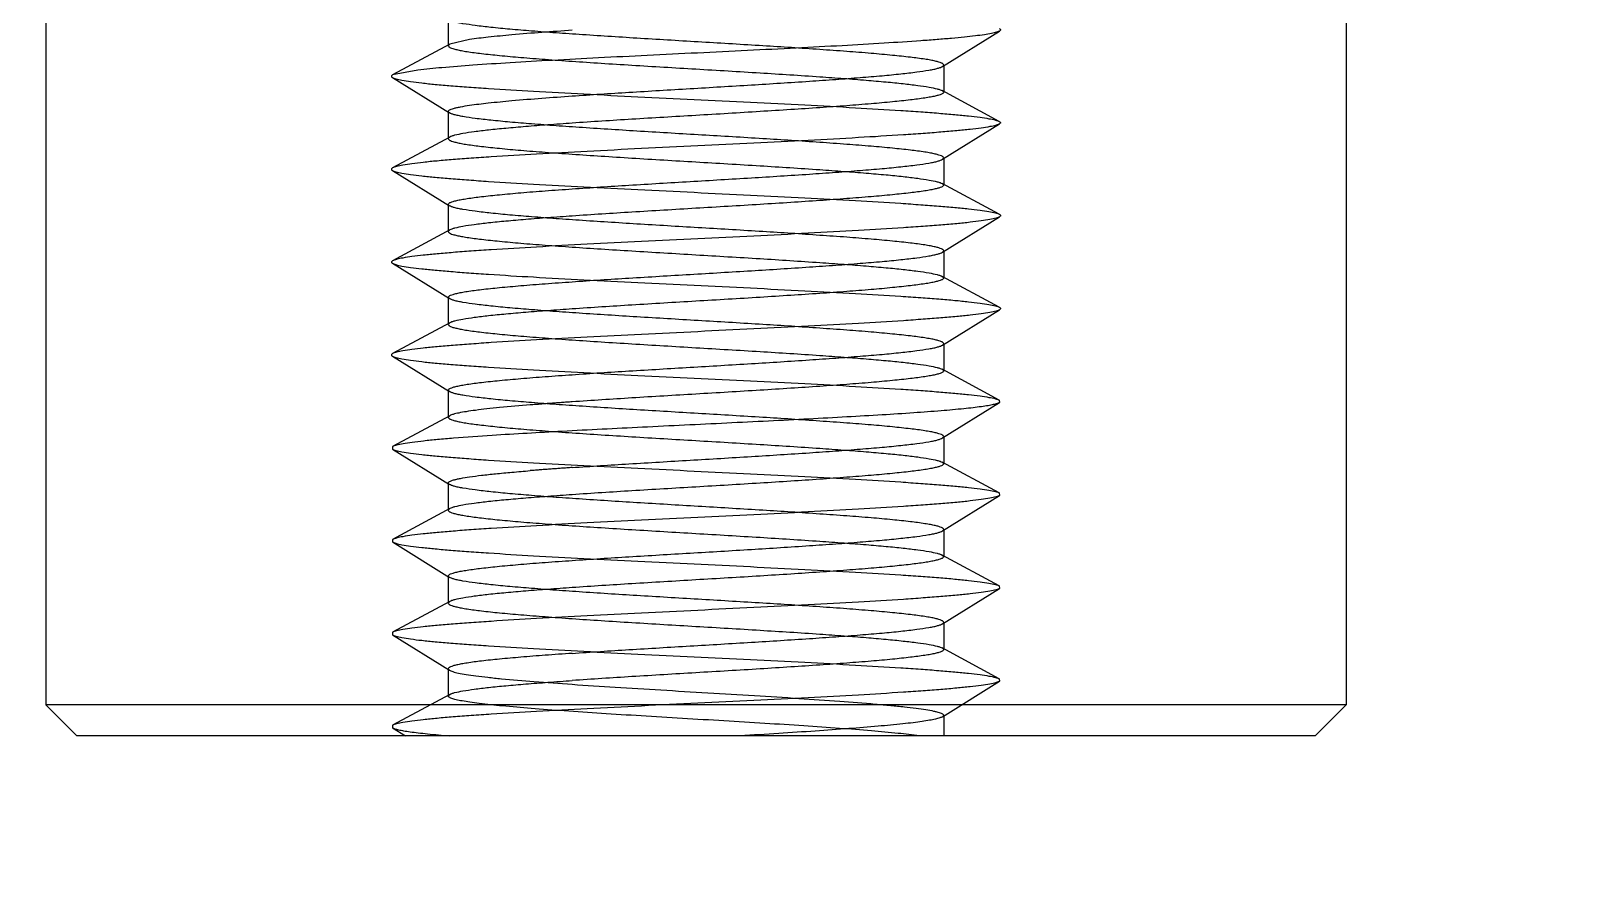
# Model space of a CAD drawing. Header units: inches. Extents: x -64 to 911, y 30 to 355.
# Drawn here: x 660.2 to 665.21, y 131.76 to 134.47 of the extents above; entities that cross this region are included whole.
import ezdxf

# ---------------------------------------------------------------- set-up
doc = ezdxf.new("R2010")
doc.units = ezdxf.units.IN
doc.layers.add('02___PRT_ALL_AXES', color=7, linetype='Continuous')
doc.layers.add('DEFAULT_2', color=8, linetype='Continuous')

msp = doc.modelspace()

# ---------------------------------------------------------------- linework, layer by layer
for p, q in [((664.451, 132.2946), (660.251, 132.2946)), ((660.351, 132.1946), (660.251, 132.2946)), ((664.351, 132.1946), (664.451, 132.2946)), ((664.351, 132.1946), (660.351, 132.1946))]:
    msp.add_line(p, q)
msp.add_arc((674.2081, -1221.0682), 1356.7628, 83.2637115, 96.7362885)
at = {"layer": '02___PRT_ALL_AXES'}
for p, q in [((660.251, 135.6946), (660.251, 132.2946)), ((664.451, 135.6946), (664.451, 132.2946))]:
    msp.add_line(p, q, dxfattribs=at)
at = {"layer": 'DEFAULT_2'}
for p, q in [((661.551, 134.511), (661.551, 134.4232)), ((661.6201, 134.4432), (661.5559, 134.4285)), ((663.1473, 134.3565), (663.3315, 134.4708)), ((661.5559, 134.4285), (661.3714, 134.3289)), ((661.5559, 134.4285), (661.551, 134.4232)), ((661.4524, 134.3446), (661.3714, 134.3289)), ((663.1473, 134.3565), (663.151, 134.361)), ((663.151, 134.361), (663.151, 134.2732)), ((661.3705, 134.3208), (661.5547, 134.2065)), ((663.3305, 134.1789), (663.1461, 134.2785)), ((663.1461, 134.2785), (663.151, 134.2732)), ((661.5547, 134.2065), (661.551, 134.2111)), ((661.551, 134.211), (661.551, 134.1232)), ((663.1473, 134.0565), (663.3315, 134.1708)), ((661.5559, 134.1285), (661.3714, 134.0289)), ((661.5559, 134.1285), (661.551, 134.1233)), ((663.1473, 134.0565), (663.151, 134.0611)), ((663.151, 134.061), (663.151, 133.9732)), ((661.3705, 134.0208), (661.5547, 133.9065)), ((663.3305, 133.8789), (663.1461, 133.9785)), ((663.1461, 133.9785), (663.151, 133.9732)), ((661.5547, 133.9065), (661.551, 133.9111)), ((661.551, 133.911), (661.551, 133.8232)), ((663.1473, 133.7565), (663.3315, 133.8708)), ((661.5559, 133.8285), (661.3714, 133.7289)), ((661.5559, 133.8285), (661.551, 133.8233)), ((663.1473, 133.7565), (663.151, 133.7611)), ((663.151, 133.761), (663.151, 133.6732)), ((661.3705, 133.7208), (661.5547, 133.6065)), ((663.3305, 133.5789), (663.1461, 133.6785)), ((663.1461, 133.6785), (663.151, 133.6732)), ((661.551, 133.611), (661.551, 133.5232)), ((661.5547, 133.6065), (661.551, 133.611)), ((663.1473, 133.4565), (663.3315, 133.5708)), ((661.5559, 133.5285), (661.3714, 133.4289)), ((661.5559, 133.5285), (661.551, 133.5232)), ((663.1473, 133.4565), (663.151, 133.4611)), ((663.151, 133.461), (663.151, 133.3732)), ((661.3705, 133.4208), (661.5547, 133.3065)), ((663.3305, 133.2789), (663.1461, 133.3785)), ((663.1461, 133.3785), (663.151, 133.3733)), ((661.551, 133.311), (661.551, 133.2232)), ((661.5547, 133.3065), (661.551, 133.311)), ((663.1473, 133.1565), (663.3315, 133.2708)), ((663.3305, 133.2789), (663.3315, 133.2708)), ((661.5559, 133.2285), (661.3714, 133.1289)), ((661.5559, 133.2285), (661.551, 133.2232)), ((663.1473, 133.1565), (663.151, 133.1611)), ((663.151, 133.161), (663.151, 133.0732)), ((661.3714, 133.1289), (661.3705, 133.1208)), ((661.3705, 133.1208), (661.5547, 133.0065)), ((663.3305, 132.9789), (663.1461, 133.0785)), ((663.1461, 133.0785), (663.151, 133.0733)), ((661.5547, 133.0065), (661.551, 133.0111)), ((661.551, 133.011), (661.551, 132.9232)), ((663.1473, 132.8565), (663.3315, 132.9708)), ((663.3305, 132.9789), (663.3315, 132.9708)), ((661.5559, 132.9285), (661.3714, 132.8289)), ((661.5559, 132.9285), (661.551, 132.9232)), ((663.1473, 132.8565), (663.151, 132.8611)), ((663.151, 132.861), (663.151, 132.7732)), ((661.3714, 132.8289), (661.3705, 132.8208)), ((661.3705, 132.8208), (661.5547, 132.7065)), ((663.3305, 132.6789), (663.1461, 132.7785)), ((663.1461, 132.7785), (663.151, 132.7733)), ((661.5547, 132.7065), (661.551, 132.7111)), ((661.551, 132.711), (661.551, 132.6232)), ((663.1473, 132.5565), (663.3315, 132.6708)), ((663.3305, 132.6789), (663.3315, 132.6708)), ((661.5559, 132.6285), (661.3714, 132.5289)), ((661.5559, 132.6285), (661.551, 132.6232)), ((663.1473, 132.5565), (663.151, 132.5611)), ((663.151, 132.561), (663.151, 132.4732)), ((661.3714, 132.5289), (661.3705, 132.5208)), ((661.3705, 132.5208), (661.5547, 132.4065)), ((663.3305, 132.3789), (663.1461, 132.4785)), ((663.1461, 132.4785), (663.151, 132.4732)), ((661.551, 132.411), (661.551, 132.3232)), ((661.551, 132.411), (661.5547, 132.4065)), ((663.1473, 132.2565), (663.3315, 132.3708)), ((663.3305, 132.3789), (663.3315, 132.3708)), ((661.5559, 132.3285), (661.3714, 132.2289)), ((661.551, 132.3232), (661.5559, 132.3285)), ((663.151, 132.261), (663.1473, 132.2565)), ((663.151, 132.261), (663.151, 132.1946)), ((661.3714, 132.2289), (661.3705, 132.2208)), ((661.3705, 132.2208), (661.4128, 132.1946))]:
    msp.add_line(p, q, dxfattribs=at)
for points, knots in [([(662.751, 134.411), (662.6898, 134.4153), (662.5629, 134.4234), (662.3698, 134.4349), (662.1756, 134.4465), (662.0186, 134.4564), (661.9014, 134.4645), (661.823, 134.4704), (661.753, 134.4762), (661.6922, 134.4821), (661.6417, 134.4879), (661.6064, 134.493), (661.5839, 134.4972), (661.5714, 134.5001), (661.5619, 134.503), (661.5567, 134.5052), (661.5547, 134.5065)], [0, 0, 0, 0, 0.153218, 0.317576, 0.482929, 0.639051, 0.710601, 0.776305, 0.835151, 0.886229, 0.928771, 0.962152, 0.97526, 0.985931, 0.994163, 1, 1, 1, 1]), ([(663.3315, 134.4708), (663.3302, 134.4701), (663.327, 134.4686), (663.3184, 134.4657), (663.3034, 134.4624), (663.2806, 134.4585), (663.2514, 134.4547), (663.2161, 134.4508), (663.1749, 134.4469), (663.1281, 134.443), (663.0554, 134.4376), (662.9532, 134.4309), (662.8189, 134.4231), (662.6719, 134.4154), (662.5161, 134.4076), (662.3558, 134.3998), (662.1953, 134.392), (662.0392, 134.3842), (661.8915, 134.3765), (661.7563, 134.3687), (661.6374, 134.361), (661.5378, 134.3534), (661.4784, 134.3477), (661.4524, 134.3446)], [0, 0, 0, 0, 0.002373, 0.005566, 0.014479, 0.026777, 0.042414, 0.061292, 0.083297, 0.108279, 0.136075, 0.199334, 0.271367, 0.350218, 0.433747, 0.519682, 0.605686, 0.689422, 0.768611, 0.841106, 0.904935, 0.958381, 1, 1, 1, 1]), ([(661.951, 134.4732), (661.8861, 134.4688), (661.7957, 134.4622), (661.6854, 134.4516), (661.64, 134.4462), (661.6201, 134.4432)], [0, 0, 0, 0, 0.587233, 0.818339, 1, 1, 1, 1]), ([(663.3305, 134.4789), (663.3316, 134.4783), (663.3332, 134.4773), (663.3346, 134.4753), (663.3345, 134.4738), (663.3336, 134.4722), (663.3324, 134.4714), (663.3315, 134.4708)], [0, 0, 0, 0, 0.316234, 0.52428, 0.615716, 0.718695, 1, 1, 1, 1]), ([(661.551, 134.4232), (661.551, 134.4221), (661.5524, 134.4202), (661.555, 134.4184), (661.5595, 134.4161), (661.5673, 134.4134), (661.5792, 134.4104), (661.5944, 134.4073), (661.621, 134.4029), (661.662, 134.3976), (661.7198, 134.3915), (661.7884, 134.3853), (661.8667, 134.3792), (661.9532, 134.373), (662.0465, 134.3668), (662.1799, 134.3584), (662.351, 134.3482), (662.5534, 134.3362), (662.6867, 134.3277), (662.751, 134.3232)], [0, 0, 0, 0, 0.00295, 0.005141, 0.007933, 0.015451, 0.025629, 0.038473, 0.053961, 0.092635, 0.141061, 0.198439, 0.263811, 0.336068, 0.413978, 0.496216, 0.668027, 0.83984, 1, 1, 1, 1]), ([(663.151, 134.361), (663.151, 134.3622), (663.1496, 134.3641), (663.147, 134.3659), (663.1425, 134.3682), (663.1346, 134.3709), (663.1227, 134.3739), (663.1075, 134.377), (663.0809, 134.3814), (663.0399, 134.3867), (662.9821, 134.3928), (662.9135, 134.3989), (662.8352, 134.4051), (662.78, 134.4091), (662.751, 134.411)], [0, 0, 0, 0, 0.008781, 0.015307, 0.023623, 0.046009, 0.076296, 0.114525, 0.16062, 0.275713, 0.419813, 0.590521, 0.785076, 1, 1, 1, 1]), ([(661.951, 134.261), (662.0122, 134.2653), (662.1391, 134.2734), (662.3322, 134.2849), (662.5264, 134.2965), (662.6834, 134.3064), (662.8006, 134.3145), (662.8789, 134.3204), (662.949, 134.3262), (663.0098, 134.3321), (663.0603, 134.3379), (663.0956, 134.343), (663.1181, 134.3472), (663.1306, 134.3501), (663.1401, 134.353), (663.1453, 134.3552), (663.1473, 134.3565)], [0, 0, 0, 0, 0.153216, 0.317576, 0.482938, 0.639061, 0.710608, 0.776309, 0.835151, 0.886233, 0.928775, 0.962153, 0.975263, 0.985934, 0.994162, 1, 1, 1, 1]), ([(661.3714, 134.3289), (661.3704, 134.3283), (661.3688, 134.3273), (661.3674, 134.3253), (661.3675, 134.3238), (661.3684, 134.3222), (661.3696, 134.3214), (661.3705, 134.3208)], [0, 0, 0, 0, 0.316177, 0.5242, 0.615642, 0.718646, 1, 1, 1, 1]), ([(661.3705, 134.3208), (661.3719, 134.3199), (661.3757, 134.3183), (661.386, 134.315), (661.4042, 134.3113), (661.4321, 134.307), (661.4679, 134.3027), (661.5113, 134.2983), (661.5619, 134.294), (661.6193, 134.2896), (661.708, 134.2834), (661.8318, 134.276), (661.9926, 134.2673), (662.1657, 134.2586), (662.3453, 134.2499), (662.525, 134.2411), (662.6988, 134.2324), (662.8605, 134.2237), (662.9853, 134.2163), (663.0749, 134.2102), (663.1332, 134.2058), (663.1847, 134.2014), (663.229, 134.197), (663.2658, 134.1927), (663.2947, 134.1884), (663.3138, 134.1847), (663.3248, 134.1814), (663.3289, 134.1798), (663.3305, 134.1789)], [0, 0, 0, 0, 0.002609, 0.006215, 0.016495, 0.030864, 0.049236, 0.071466, 0.097374, 0.12674, 0.159315, 0.232952, 0.315767, 0.404918, 0.497345, 0.589873, 0.679323, 0.762625, 0.836921, 0.869882, 0.899668, 0.926025, 0.948731, 0.9676, 0.982482, 0.993281, 0.997142, 1, 1, 1, 1]), ([(662.751, 134.3232), (662.7771, 134.3214), (662.827, 134.3179), (662.8983, 134.3124), (662.9622, 134.3069), (663.0176, 134.3014), (663.064, 134.2959), (663.1006, 134.2905), (663.1248, 134.2858), (663.1388, 134.2817), (663.144, 134.2796), (663.1461, 134.2785)], [0, 0, 0, 0, 0.196709, 0.377162, 0.538697, 0.679227, 0.796903, 0.890174, 0.95797, 0.982175, 1, 1, 1, 1]), ([(661.6201, 134.231), (661.64, 134.234), (661.6854, 134.2394), (661.7957, 134.25), (661.8861, 134.2566), (661.951, 134.261)], [0, 0, 0, 0, 0.181661, 0.412767, 1, 1, 1, 1]), ([(663.151, 134.2732), (663.151, 134.2721), (663.1496, 134.2701), (663.147, 134.2684), (663.1425, 134.2661), (663.1346, 134.2634), (663.1227, 134.2604), (663.1075, 134.2573), (663.0809, 134.2529), (663.0399, 134.2476), (662.9821, 134.2415), (662.9135, 134.2353), (662.8352, 134.2292), (662.7487, 134.223), (662.6554, 134.2168), (662.5221, 134.2084), (662.351, 134.1982), (662.1486, 134.1862), (662.0153, 134.1777), (661.951, 134.1732)], [0, 0, 0, 0, 0.002951, 0.005146, 0.007942, 0.015464, 0.025643, 0.038495, 0.053986, 0.092668, 0.141097, 0.198479, 0.263849, 0.3361, 0.414004, 0.496239, 0.668049, 0.839853, 1, 1, 1, 1]), ([(661.551, 134.2111), (661.551, 134.212), (661.5522, 134.2142), (661.5559, 134.2165), (661.5614, 134.2189), (661.5691, 134.2213), (661.5789, 134.2238), (661.5961, 134.2273), (661.6101, 134.2296), (661.6201, 134.231)], [0, 0, 0, 0, 0.037122, 0.093282, 0.175009, 0.284195, 0.421469, 0.586803, 1, 1, 1, 1]), ([(662.751, 134.111), (662.6898, 134.1153), (662.5629, 134.1234), (662.3698, 134.1349), (662.1756, 134.1465), (662.0185, 134.1564), (661.9013, 134.1645), (661.823, 134.1704), (661.753, 134.1762), (661.6922, 134.1821), (661.6417, 134.1879), (661.6064, 134.193), (661.5839, 134.1972), (661.5714, 134.2001), (661.5619, 134.203), (661.5567, 134.2052), (661.5547, 134.2065)], [0, 0, 0, 0, 0.153218, 0.317581, 0.482939, 0.63906, 0.710609, 0.776313, 0.835158, 0.886237, 0.928777, 0.962156, 0.975262, 0.985934, 0.994165, 1, 1, 1, 1]), ([(663.3315, 134.1708), (663.3301, 134.1699), (663.3263, 134.1683), (663.316, 134.165), (663.2978, 134.1613), (663.2699, 134.157), (663.2341, 134.1527), (663.1907, 134.1483), (663.1401, 134.144), (663.0826, 134.1396), (662.994, 134.1334), (662.8702, 134.126), (662.7094, 134.1173), (662.5362, 134.1086), (662.3567, 134.0999), (662.177, 134.0911), (662.0032, 134.0824), (661.8415, 134.0737), (661.7167, 134.0663), (661.6271, 134.0602), (661.5688, 134.0558), (661.5173, 134.0514), (661.4729, 134.047), (661.4362, 134.0427), (661.4073, 134.0384), (661.3882, 134.0347), (661.3772, 134.0314), (661.3731, 134.0298), (661.3714, 134.0289)], [0, 0, 0, 0, 0.002609, 0.006215, 0.016495, 0.030863, 0.049236, 0.071466, 0.097374, 0.126739, 0.159315, 0.232952, 0.315766, 0.404918, 0.497344, 0.589872, 0.679323, 0.762625, 0.836921, 0.869883, 0.899668, 0.926026, 0.948731, 0.967601, 0.982482, 0.993281, 0.997143, 1, 1, 1, 1]), ([(661.951, 134.1732), (661.9249, 134.1714), (661.875, 134.1679), (661.8036, 134.1624), (661.7398, 134.1569), (661.6843, 134.1514), (661.638, 134.1459), (661.6014, 134.1405), (661.5772, 134.1358), (661.5632, 134.1317), (661.558, 134.1296), (661.5559, 134.1285)], [0, 0, 0, 0, 0.196689, 0.377166, 0.538713, 0.679238, 0.796915, 0.890177, 0.957976, 0.982174, 1, 1, 1, 1]), ([(663.3305, 134.1789), (663.3316, 134.1783), (663.3332, 134.1773), (663.3346, 134.1753), (663.3345, 134.1738), (663.3336, 134.1722), (663.3324, 134.1714), (663.3315, 134.1708)], [0, 0, 0, 0, 0.31624, 0.524287, 0.615693, 0.718671, 1, 1, 1, 1]), ([(661.551, 134.1233), (661.551, 134.1221), (661.5524, 134.1202), (661.555, 134.1184), (661.5595, 134.1161), (661.5673, 134.1134), (661.5792, 134.1104), (661.5944, 134.1073), (661.621, 134.1029), (661.662, 134.0976), (661.7198, 134.0915), (661.7884, 134.0853), (661.8667, 134.0792), (661.9532, 134.073), (662.0465, 134.0668), (662.1799, 134.0584), (662.3509, 134.0482), (662.5533, 134.0362), (662.6867, 134.0277), (662.751, 134.0232)], [0, 0, 0, 0, 0.002947, 0.005136, 0.007926, 0.015443, 0.025616, 0.038457, 0.053944, 0.092614, 0.141037, 0.198413, 0.263783, 0.336041, 0.413953, 0.496195, 0.668014, 0.839831, 1, 1, 1, 1]), ([(663.151, 134.0611), (663.151, 134.0622), (663.1496, 134.0642), (663.147, 134.0659), (663.1424, 134.0682), (663.1346, 134.0709), (663.1227, 134.0739), (663.1075, 134.077), (663.0809, 134.0814), (663.0399, 134.0867), (662.9821, 134.0928), (662.9135, 134.099), (662.8352, 134.1051), (662.78, 134.1091), (662.751, 134.111)], [0, 0, 0, 0, 0.008791, 0.015325, 0.02365, 0.046051, 0.07635, 0.11459, 0.160691, 0.27579, 0.419886, 0.590583, 0.785113, 1, 1, 1, 1]), ([(661.951, 133.961), (662.0122, 133.9653), (662.1391, 133.9734), (662.3322, 133.9849), (662.5264, 133.9965), (662.6834, 134.0064), (662.8006, 134.0145), (662.8789, 134.0204), (662.949, 134.0262), (663.0098, 134.0321), (663.0603, 134.0379), (663.0956, 134.043), (663.1181, 134.0472), (663.1306, 134.0501), (663.1401, 134.053), (663.1453, 134.0552), (663.1473, 134.0565)], [0, 0, 0, 0, 0.153218, 0.317574, 0.482933, 0.639057, 0.710606, 0.776307, 0.835148, 0.88623, 0.928773, 0.962152, 0.975262, 0.985934, 0.994162, 1, 1, 1, 1]), ([(661.3714, 134.0289), (661.3704, 134.0283), (661.3688, 134.0273), (661.3673, 134.0253), (661.3675, 134.0238), (661.3684, 134.0222), (661.3696, 134.0214), (661.3705, 134.0208)], [0, 0, 0, 0, 0.316188, 0.524273, 0.615666, 0.718639, 1, 1, 1, 1]), ([(661.3705, 134.0208), (661.3719, 134.0199), (661.3757, 134.0183), (661.386, 134.015), (661.4042, 134.0113), (661.4321, 134.007), (661.4679, 134.0027), (661.5113, 133.9983), (661.5619, 133.994), (661.6193, 133.9896), (661.708, 133.9834), (661.8318, 133.976), (661.9926, 133.9673), (662.1657, 133.9586), (662.3453, 133.9499), (662.525, 133.9411), (662.6988, 133.9324), (662.8605, 133.9237), (662.9853, 133.9163), (663.0749, 133.9102), (663.1332, 133.9058), (663.1847, 133.9014), (663.229, 133.897), (663.2658, 133.8927), (663.2947, 133.8884), (663.3138, 133.8847), (663.3248, 133.8814), (663.3289, 133.8798), (663.3305, 133.8789)], [0, 0, 0, 0, 0.00261, 0.006214, 0.016495, 0.030863, 0.049236, 0.071466, 0.097374, 0.126739, 0.159315, 0.232952, 0.315766, 0.404918, 0.497344, 0.589872, 0.679323, 0.762625, 0.836921, 0.869883, 0.899668, 0.926026, 0.948731, 0.967601, 0.982482, 0.993282, 0.997143, 1, 1, 1, 1]), ([(662.751, 134.0232), (662.777, 134.0214), (662.827, 134.0179), (662.8983, 134.0124), (662.9622, 134.0069), (663.0176, 134.0014), (663.064, 133.9959), (663.1006, 133.9905), (663.1248, 133.9858), (663.1388, 133.9817), (663.144, 133.9796), (663.1461, 133.9785)], [0, 0, 0, 0, 0.196694, 0.377168, 0.538707, 0.679228, 0.796904, 0.890171, 0.957973, 0.982173, 1, 1, 1, 1]), ([(661.551, 133.9111), (661.551, 133.9122), (661.5524, 133.9142), (661.555, 133.9159), (661.5595, 133.9182), (661.5674, 133.9209), (661.5793, 133.9239), (661.5945, 133.927), (661.6211, 133.9314), (661.6621, 133.9367), (661.7199, 133.9428), (661.7885, 133.949), (661.8667, 133.9551), (661.922, 133.9591), (661.951, 133.961)], [0, 0, 0, 0, 0.008784, 0.015319, 0.023645, 0.046036, 0.076327, 0.114569, 0.160663, 0.27576, 0.419842, 0.590545, 0.785109, 1, 1, 1, 1]), ([(663.151, 133.9732), (663.151, 133.9721), (663.1496, 133.9701), (663.147, 133.9684), (663.1425, 133.9661), (663.1346, 133.9634), (663.1227, 133.9604), (663.1075, 133.9573), (663.0809, 133.9529), (663.0399, 133.9476), (662.9821, 133.9415), (662.9135, 133.9353), (662.8352, 133.9292), (662.7487, 133.923), (662.6554, 133.9168), (662.5221, 133.9084), (662.351, 133.8982), (662.1486, 133.8862), (662.0153, 133.8777), (661.951, 133.8732)], [0, 0, 0, 0, 0.002952, 0.005145, 0.00794, 0.015464, 0.025644, 0.038492, 0.053984, 0.092663, 0.141093, 0.198474, 0.263843, 0.336096, 0.414, 0.496232, 0.668041, 0.839849, 1, 1, 1, 1]), ([(662.751, 133.811), (662.6898, 133.8153), (662.5629, 133.8234), (662.3698, 133.8349), (662.1756, 133.8465), (662.0185, 133.8564), (661.9013, 133.8645), (661.823, 133.8704), (661.753, 133.8762), (661.6922, 133.8821), (661.6417, 133.8879), (661.6064, 133.893), (661.5839, 133.8972), (661.5714, 133.9001), (661.5619, 133.903), (661.5567, 133.9052), (661.5547, 133.9065)], [0, 0, 0, 0, 0.15322, 0.317586, 0.482947, 0.639065, 0.710612, 0.776315, 0.83516, 0.886237, 0.928778, 0.962156, 0.975262, 0.985932, 0.994163, 1, 1, 1, 1]), ([(663.3315, 133.8708), (663.3301, 133.8699), (663.3263, 133.8683), (663.316, 133.865), (663.2978, 133.8613), (663.2699, 133.857), (663.2341, 133.8527), (663.1907, 133.8483), (663.1401, 133.844), (663.0826, 133.8396), (662.994, 133.8334), (662.8702, 133.826), (662.7094, 133.8173), (662.5362, 133.8086), (662.3567, 133.7999), (662.177, 133.7911), (662.0032, 133.7824), (661.8415, 133.7737), (661.7167, 133.7663), (661.6271, 133.7602), (661.5688, 133.7558), (661.5173, 133.7514), (661.4729, 133.747), (661.4362, 133.7427), (661.4073, 133.7384), (661.3882, 133.7347), (661.3772, 133.7314), (661.3731, 133.7298), (661.3714, 133.7289)], [0, 0, 0, 0, 0.00261, 0.006215, 0.016495, 0.030864, 0.049236, 0.071466, 0.097374, 0.126739, 0.159315, 0.232952, 0.315766, 0.404918, 0.497344, 0.589872, 0.679323, 0.762625, 0.836921, 0.869883, 0.899668, 0.926026, 0.948731, 0.967601, 0.982482, 0.993281, 0.997144, 1, 1, 1, 1]), ([(661.951, 133.8732), (661.9249, 133.8714), (661.875, 133.8679), (661.8036, 133.8624), (661.7398, 133.8569), (661.6843, 133.8514), (661.638, 133.8459), (661.6014, 133.8405), (661.5772, 133.8358), (661.5632, 133.8317), (661.558, 133.8296), (661.5559, 133.8285)], [0, 0, 0, 0, 0.196688, 0.377167, 0.538715, 0.679241, 0.796918, 0.890181, 0.95798, 0.982176, 1, 1, 1, 1]), ([(663.3305, 133.8789), (663.3316, 133.8783), (663.3332, 133.8773), (663.3346, 133.8753), (663.3345, 133.8738), (663.3336, 133.8722), (663.3324, 133.8714), (663.3315, 133.8708)], [0, 0, 0, 0, 0.316134, 0.524251, 0.615637, 0.718599, 1, 1, 1, 1]), ([(661.551, 133.8233), (661.551, 133.8221), (661.5524, 133.8202), (661.555, 133.8184), (661.5595, 133.8161), (661.5673, 133.8134), (661.5792, 133.8104), (661.5944, 133.8073), (661.621, 133.8029), (661.662, 133.7976), (661.7198, 133.7915), (661.7884, 133.7853), (661.8666, 133.7792), (661.9532, 133.773), (662.0465, 133.7668), (662.1798, 133.7585), (662.3509, 133.7482), (662.5533, 133.7362), (662.6867, 133.7277), (662.751, 133.7232)], [0, 0, 0, 0, 0.002946, 0.005135, 0.007924, 0.015439, 0.025611, 0.038451, 0.053937, 0.092606, 0.141029, 0.198403, 0.26377, 0.336027, 0.41394, 0.496183, 0.668009, 0.839828, 1, 1, 1, 1]), ([(663.151, 133.7611), (663.151, 133.7623), (663.1496, 133.7642), (663.147, 133.7659), (663.1424, 133.7682), (663.1346, 133.7709), (663.1227, 133.7739), (663.1075, 133.777), (663.0808, 133.7814), (663.0399, 133.7867), (662.9821, 133.7928), (662.9134, 133.799), (662.8352, 133.8051), (662.78, 133.8091), (662.751, 133.811)], [0, 0, 0, 0, 0.008794, 0.015337, 0.02367, 0.046073, 0.076375, 0.114626, 0.160725, 0.275833, 0.419915, 0.590608, 0.785148, 1, 1, 1, 1]), ([(661.951, 133.661), (662.0122, 133.6653), (662.1391, 133.6734), (662.3322, 133.6849), (662.5264, 133.6965), (662.6834, 133.7064), (662.8006, 133.7145), (662.8789, 133.7204), (662.949, 133.7262), (663.0098, 133.7321), (663.0603, 133.7379), (663.0956, 133.743), (663.1181, 133.7472), (663.1306, 133.7501), (663.1401, 133.753), (663.1453, 133.7552), (663.1473, 133.7565)], [0, 0, 0, 0, 0.153219, 0.317574, 0.48293, 0.639055, 0.710604, 0.776306, 0.83515, 0.886228, 0.928771, 0.962153, 0.97526, 0.985931, 0.994163, 1, 1, 1, 1]), ([(661.3714, 133.7289), (661.3704, 133.7283), (661.3688, 133.7273), (661.3674, 133.7253), (661.3675, 133.7238), (661.3684, 133.7222), (661.3696, 133.7214), (661.3705, 133.7208)], [0, 0, 0, 0, 0.316095, 0.524232, 0.615621, 0.718565, 1, 1, 1, 1]), ([(661.3705, 133.7208), (661.3719, 133.7199), (661.3757, 133.7183), (661.386, 133.715), (661.4042, 133.7113), (661.4321, 133.707), (661.4679, 133.7027), (661.5113, 133.6983), (661.5619, 133.694), (661.6193, 133.6896), (661.708, 133.6834), (661.8318, 133.676), (661.9926, 133.6673), (662.1657, 133.6586), (662.3453, 133.6499), (662.525, 133.6411), (662.6988, 133.6324), (662.8605, 133.6237), (662.9853, 133.6163), (663.0749, 133.6102), (663.1332, 133.6058), (663.1847, 133.6014), (663.229, 133.597), (663.2658, 133.5927), (663.2947, 133.5884), (663.3138, 133.5847), (663.3248, 133.5814), (663.3289, 133.5798), (663.3305, 133.5789)], [0, 0, 0, 0, 0.002611, 0.006215, 0.016495, 0.030864, 0.049236, 0.071467, 0.097374, 0.12674, 0.159315, 0.232952, 0.315766, 0.404918, 0.497344, 0.589872, 0.679323, 0.762625, 0.836921, 0.869882, 0.899668, 0.926025, 0.948731, 0.9676, 0.982482, 0.993281, 0.997144, 1, 1, 1, 1]), ([(662.751, 133.7232), (662.777, 133.7214), (662.827, 133.7179), (662.8983, 133.7124), (662.9622, 133.7069), (663.0176, 133.7014), (663.064, 133.6959), (663.1006, 133.6905), (663.1248, 133.6858), (663.1388, 133.6817), (663.144, 133.6796), (663.1461, 133.6785)], [0, 0, 0, 0, 0.196695, 0.377171, 0.538713, 0.679234, 0.796907, 0.890171, 0.957972, 0.982173, 1, 1, 1, 1]), ([(661.551, 133.611), (661.551, 133.6122), (661.5524, 133.6141), (661.555, 133.6159), (661.5595, 133.6182), (661.5674, 133.6209), (661.5793, 133.6239), (661.5945, 133.627), (661.6211, 133.6314), (661.662, 133.6367), (661.7199, 133.6428), (661.7885, 133.6489), (661.8667, 133.6551), (661.922, 133.6591), (661.951, 133.661)], [0, 0, 0, 0, 0.00878, 0.01531, 0.023632, 0.046016, 0.076301, 0.114539, 0.16063, 0.275726, 0.419811, 0.590519, 0.785094, 1, 1, 1, 1]), ([(663.151, 133.6732), (663.151, 133.6721), (663.1496, 133.6701), (663.147, 133.6684), (663.1425, 133.6661), (663.1346, 133.6634), (663.1227, 133.6604), (663.1075, 133.6573), (663.0809, 133.6529), (663.04, 133.6476), (662.9821, 133.6415), (662.9135, 133.6353), (662.8353, 133.6292), (662.7488, 133.623), (662.6554, 133.6168), (662.5221, 133.6084), (662.351, 133.5982), (662.1486, 133.5862), (662.0153, 133.5777), (661.951, 133.5732)], [0, 0, 0, 0, 0.002949, 0.005141, 0.007934, 0.015455, 0.025632, 0.038476, 0.053965, 0.092638, 0.141064, 0.198443, 0.263812, 0.336068, 0.413976, 0.496211, 0.668025, 0.83984, 1, 1, 1, 1]), ([(662.751, 133.511), (662.6898, 133.5153), (662.5629, 133.5234), (662.3698, 133.5349), (662.1756, 133.5465), (662.0185, 133.5564), (661.9013, 133.5645), (661.823, 133.5704), (661.753, 133.5762), (661.6922, 133.5821), (661.6417, 133.5879), (661.6064, 133.593), (661.5839, 133.5972), (661.5714, 133.6001), (661.5619, 133.603), (661.5567, 133.6052), (661.5547, 133.6065)], [0, 0, 0, 0, 0.153218, 0.317583, 0.482946, 0.639064, 0.71061, 0.776313, 0.835158, 0.886236, 0.928778, 0.962156, 0.975263, 0.985933, 0.994163, 1, 1, 1, 1]), ([(663.3315, 133.5708), (663.3301, 133.5699), (663.3263, 133.5683), (663.316, 133.565), (663.2978, 133.5613), (663.2699, 133.557), (663.2341, 133.5527), (663.1907, 133.5483), (663.1401, 133.544), (663.0826, 133.5396), (662.994, 133.5334), (662.8702, 133.526), (662.7094, 133.5173), (662.5362, 133.5086), (662.3567, 133.4999), (662.177, 133.4911), (662.0032, 133.4824), (661.8415, 133.4737), (661.7167, 133.4663), (661.6271, 133.4602), (661.5688, 133.4558), (661.5173, 133.4514), (661.4729, 133.447), (661.4362, 133.4427), (661.4073, 133.4384), (661.3882, 133.4347), (661.3772, 133.4314), (661.3731, 133.4298), (661.3714, 133.4289)], [0, 0, 0, 0, 0.002611, 0.006216, 0.016495, 0.030865, 0.049236, 0.071467, 0.097374, 0.12674, 0.159315, 0.232952, 0.315766, 0.404918, 0.497344, 0.589872, 0.679323, 0.762625, 0.836921, 0.869882, 0.899668, 0.926025, 0.948731, 0.967599, 0.982482, 0.99328, 0.997143, 1, 1, 1, 1]), ([(661.951, 133.5732), (661.9249, 133.5714), (661.875, 133.5679), (661.8036, 133.5624), (661.7398, 133.5569), (661.6843, 133.5514), (661.638, 133.5459), (661.6014, 133.5405), (661.5772, 133.5358), (661.5632, 133.5317), (661.558, 133.5296), (661.5559, 133.5285)], [0, 0, 0, 0, 0.196706, 0.377159, 0.5387, 0.679232, 0.796908, 0.890176, 0.957971, 0.982175, 1, 1, 1, 1]), ([(663.3305, 133.5789), (663.3316, 133.5783), (663.3332, 133.5773), (663.3346, 133.5753), (663.3345, 133.5738), (663.3336, 133.5722), (663.3324, 133.5714), (663.3315, 133.5708)], [0, 0, 0, 0, 0.316079, 0.524229, 0.615631, 0.71856, 1, 1, 1, 1]), ([(661.551, 133.5232), (661.551, 133.5221), (661.5524, 133.5202), (661.555, 133.5184), (661.5595, 133.5161), (661.5673, 133.5134), (661.5792, 133.5104), (661.5944, 133.5073), (661.621, 133.5029), (661.662, 133.4976), (661.7198, 133.4915), (661.7884, 133.4853), (661.8667, 133.4792), (661.9532, 133.473), (662.0465, 133.4668), (662.1799, 133.4584), (662.351, 133.4482), (662.5533, 133.4362), (662.6867, 133.4277), (662.751, 133.4232)], [0, 0, 0, 0, 0.002947, 0.005139, 0.007933, 0.015449, 0.025623, 0.03847, 0.053957, 0.092632, 0.141056, 0.198434, 0.263803, 0.336055, 0.413965, 0.496205, 0.668025, 0.839839, 1, 1, 1, 1]), ([(663.151, 133.4611), (663.151, 133.4623), (663.1496, 133.4642), (663.147, 133.4659), (663.1424, 133.4682), (663.1346, 133.4709), (663.1227, 133.4739), (663.1075, 133.477), (663.0808, 133.4814), (663.0399, 133.4867), (662.9821, 133.4928), (662.9134, 133.499), (662.8352, 133.5051), (662.78, 133.5091), (662.751, 133.511)], [0, 0, 0, 0, 0.008795, 0.015338, 0.023672, 0.046077, 0.07638, 0.114631, 0.16073, 0.275838, 0.419918, 0.59061, 0.78515, 1, 1, 1, 1]), ([(661.951, 133.361), (662.0122, 133.3653), (662.1391, 133.3734), (662.3322, 133.3849), (662.5264, 133.3965), (662.6834, 133.4064), (662.8006, 133.4145), (662.8789, 133.4204), (662.949, 133.4262), (663.0098, 133.4321), (663.0603, 133.4379), (663.0956, 133.443), (663.1181, 133.4472), (663.1306, 133.4501), (663.1401, 133.453), (663.1453, 133.4552), (663.1473, 133.4565)], [0, 0, 0, 0, 0.153218, 0.317575, 0.482929, 0.639053, 0.710602, 0.776306, 0.835151, 0.886228, 0.92877, 0.962152, 0.97526, 0.985931, 0.994164, 1, 1, 1, 1]), ([(661.3714, 133.4289), (661.3704, 133.4283), (661.3688, 133.4273), (661.3674, 133.4253), (661.3675, 133.4238), (661.3684, 133.4222), (661.3696, 133.4214), (661.3705, 133.4208)], [0, 0, 0, 0, 0.316086, 0.524239, 0.61566, 0.718593, 1, 1, 1, 1]), ([(661.3705, 133.4208), (661.3719, 133.4199), (661.3757, 133.4183), (661.386, 133.415), (661.4042, 133.4113), (661.4321, 133.407), (661.4679, 133.4027), (661.5113, 133.3983), (661.5619, 133.3939), (661.6193, 133.3896), (661.708, 133.3834), (661.8318, 133.376), (661.9926, 133.3673), (662.1657, 133.3586), (662.3453, 133.3499), (662.525, 133.3411), (662.6988, 133.3324), (662.8605, 133.3237), (662.9853, 133.3163), (663.0749, 133.3102), (663.1332, 133.3058), (663.1847, 133.3014), (663.229, 133.297), (663.2658, 133.2927), (663.2947, 133.2884), (663.3138, 133.2847), (663.3248, 133.2814), (663.3289, 133.2798), (663.3305, 133.2789)], [0, 0, 0, 0, 0.002611, 0.006217, 0.016495, 0.030866, 0.049236, 0.071468, 0.097374, 0.126741, 0.159315, 0.232952, 0.315766, 0.404918, 0.497344, 0.589872, 0.679323, 0.762625, 0.836921, 0.869881, 0.899668, 0.926024, 0.948731, 0.967599, 0.982482, 0.993279, 0.997143, 1, 1, 1, 1]), ([(662.751, 133.4232), (662.777, 133.4214), (662.827, 133.4179), (662.8983, 133.4124), (662.9622, 133.4069), (663.0176, 133.4014), (663.064, 133.3959), (663.1006, 133.3905), (663.1248, 133.3858), (663.1388, 133.3817), (663.144, 133.3796), (663.1461, 133.3785)], [0, 0, 0, 0, 0.196694, 0.37717, 0.538715, 0.679238, 0.796912, 0.890174, 0.957973, 0.982173, 1, 1, 1, 1]), ([(661.551, 133.311), (661.551, 133.3122), (661.5524, 133.3141), (661.555, 133.3159), (661.5595, 133.3182), (661.5673, 133.3209), (661.5793, 133.3239), (661.5945, 133.327), (661.6211, 133.3314), (661.662, 133.3367), (661.7199, 133.3428), (661.7885, 133.3489), (661.8667, 133.3551), (661.922, 133.3591), (661.951, 133.361)], [0, 0, 0, 0, 0.008779, 0.015303, 0.023617, 0.045999, 0.076283, 0.11451, 0.160603, 0.275693, 0.419793, 0.590504, 0.785066, 1, 1, 1, 1]), ([(663.151, 133.3733), (663.151, 133.3721), (663.1496, 133.3702), (663.147, 133.3684), (663.1425, 133.3661), (663.1347, 133.3634), (663.1228, 133.3604), (663.1076, 133.3573), (663.081, 133.3529), (663.04, 133.3476), (662.9822, 133.3415), (662.9136, 133.3353), (662.8353, 133.3292), (662.7488, 133.323), (662.6555, 133.3168), (662.5221, 133.3084), (662.351, 133.2982), (662.1486, 133.2862), (662.0153, 133.2777), (661.951, 133.2732)], [0, 0, 0, 0, 0.002947, 0.005136, 0.007927, 0.015444, 0.025617, 0.038458, 0.053944, 0.092613, 0.141036, 0.198414, 0.263784, 0.336042, 0.413955, 0.496194, 0.668012, 0.839832, 1, 1, 1, 1]), ([(662.751, 133.211), (662.6898, 133.2153), (662.5629, 133.2234), (662.3698, 133.2349), (662.1756, 133.2465), (662.0185, 133.2564), (661.9013, 133.2645), (661.823, 133.2704), (661.753, 133.2762), (661.6922, 133.2821), (661.6417, 133.2879), (661.6064, 133.293), (661.5839, 133.2972), (661.5714, 133.3001), (661.5619, 133.303), (661.5567, 133.3052), (661.5547, 133.3065)], [0, 0, 0, 0, 0.153216, 0.317579, 0.482941, 0.639062, 0.710608, 0.77631, 0.835153, 0.886235, 0.928776, 0.962154, 0.975263, 0.985935, 0.994162, 1, 1, 1, 1]), ([(661.8155, 133.2632), (661.7826, 133.2606), (661.7358, 133.2566), (661.6771, 133.2505), (661.6411, 133.2462), (661.611, 133.242), (661.5869, 133.2378), (661.5691, 133.2337), (661.5594, 133.2304), (661.5559, 133.2285)], [0, 0, 0, 0, 0.377008, 0.53654, 0.674916, 0.791104, 0.884299, 0.95393, 1, 1, 1, 1]), ([(663.3315, 133.2708), (663.3291, 133.2694), (663.3224, 133.2669), (663.3099, 133.2637), (663.2928, 133.2605), (663.2712, 133.2573), (663.2452, 133.254), (663.2019, 133.2493), (663.1379, 133.2437), (663.0499, 133.2372), (662.9484, 133.2306), (662.8354, 133.2241), (662.713, 133.2175), (662.5837, 133.2109), (662.4045, 133.2021), (662.1823, 133.1915), (661.9297, 133.1787), (661.7679, 133.1695), (661.6926, 133.1646)], [0, 0, 0, 0, 0.005115, 0.012939, 0.023519, 0.036836, 0.052837, 0.071457, 0.116194, 0.170212, 0.23248, 0.301802, 0.376848, 0.456172, 0.538246, 0.704294, 0.862243, 1, 1, 1, 1]), ([(661.551, 133.2232), (661.551, 133.2221), (661.5524, 133.2201), (661.555, 133.2184), (661.5595, 133.2161), (661.5673, 133.2134), (661.5793, 133.2104), (661.5945, 133.2073), (661.6211, 133.2029), (661.662, 133.1976), (661.7199, 133.1915), (661.7885, 133.1853), (661.8667, 133.1792), (661.9532, 133.173), (662.0466, 133.1668), (662.1799, 133.1584), (662.351, 133.1482), (662.5534, 133.1362), (662.6867, 133.1277), (662.751, 133.1232)], [0, 0, 0, 0, 0.002951, 0.005144, 0.007939, 0.015462, 0.025642, 0.03849, 0.053982, 0.092662, 0.141093, 0.198474, 0.263842, 0.336094, 0.413999, 0.496234, 0.668047, 0.83985, 1, 1, 1, 1]), ([(663.151, 133.1611), (663.151, 133.1623), (663.1496, 133.1642), (663.147, 133.1659), (663.1424, 133.1682), (663.1346, 133.1709), (663.1227, 133.1739), (663.1075, 133.177), (663.0808, 133.1814), (663.0399, 133.1867), (662.9821, 133.1928), (662.9134, 133.199), (662.8352, 133.2051), (662.78, 133.2091), (662.751, 133.211)], [0, 0, 0, 0, 0.008794, 0.015336, 0.023669, 0.046074, 0.076376, 0.114625, 0.160724, 0.275828, 0.419909, 0.590602, 0.785143, 1, 1, 1, 1]), ([(661.6926, 133.1646), (661.6512, 133.1619), (661.5923, 133.1577), (661.5186, 133.1515), (661.4738, 133.1471), (661.4367, 133.1428), (661.4076, 133.1385), (661.3884, 133.1347), (661.3772, 133.1314), (661.3731, 133.1298), (661.3714, 133.1289)], [0, 0, 0, 0, 0.384794, 0.546474, 0.685732, 0.801441, 0.892708, 0.958874, 0.982525, 1, 1, 1, 1]), ([(661.951, 133.061), (662.0122, 133.0653), (662.1391, 133.0734), (662.3322, 133.0849), (662.5264, 133.0965), (662.6834, 133.1064), (662.8006, 133.1145), (662.8789, 133.1204), (662.949, 133.1262), (663.0098, 133.1321), (663.0603, 133.1379), (663.0956, 133.143), (663.1181, 133.1472), (663.1306, 133.1501), (663.1401, 133.153), (663.1453, 133.1552), (663.1473, 133.1565)], [0, 0, 0, 0, 0.153217, 0.317576, 0.482929, 0.639051, 0.710601, 0.776305, 0.835152, 0.886229, 0.928771, 0.962153, 0.97526, 0.985931, 0.994163, 1, 1, 1, 1]), ([(661.3705, 133.1208), (661.3719, 133.1199), (661.3757, 133.1183), (661.386, 133.115), (661.4042, 133.1113), (661.4321, 133.107), (661.4679, 133.1027), (661.5113, 133.0983), (661.5619, 133.0939), (661.6193, 133.0896), (661.708, 133.0834), (661.8318, 133.076), (661.9926, 133.0673), (662.1657, 133.0586), (662.3453, 133.0499), (662.525, 133.0411), (662.6988, 133.0324), (662.8605, 133.0237), (662.9853, 133.0163), (663.0749, 133.0102), (663.1332, 133.0058), (663.1847, 133.0014), (663.229, 132.997), (663.2658, 132.9927), (663.2947, 132.9884), (663.3138, 132.9847), (663.3248, 132.9814), (663.3289, 132.9798), (663.3305, 132.9789)], [0, 0, 0, 0, 0.002611, 0.006217, 0.016495, 0.030866, 0.049236, 0.071468, 0.097374, 0.126741, 0.159315, 0.232952, 0.315766, 0.404918, 0.497344, 0.589872, 0.679323, 0.762625, 0.836921, 0.869881, 0.899668, 0.926024, 0.948731, 0.967598, 0.982482, 0.993279, 0.997142, 1, 1, 1, 1]), ([(662.751, 133.1232), (662.777, 133.1214), (662.827, 133.1179), (662.8983, 133.1124), (662.9622, 133.1069), (663.0176, 133.1014), (663.064, 133.0959), (663.1006, 133.0905), (663.1248, 133.0858), (663.1388, 133.0817), (663.144, 133.0796), (663.1461, 133.0785)], [0, 0, 0, 0, 0.19669, 0.377167, 0.538714, 0.679239, 0.796915, 0.890177, 0.957976, 0.982174, 1, 1, 1, 1]), ([(661.551, 133.0111), (661.551, 133.012), (661.5522, 133.0141), (661.5559, 133.0165), (661.5614, 133.0189), (661.5691, 133.0213), (661.5789, 133.0238), (661.5961, 133.0273), (661.6227, 133.0316), (661.6606, 133.0365), (661.706, 133.0414), (661.7585, 133.0463), (661.7958, 133.0494), (661.8155, 133.051)], [0, 0, 0, 0, 0.010107, 0.025401, 0.04766, 0.077387, 0.114743, 0.159749, 0.272352, 0.41426, 0.584095, 0.780157, 1, 1, 1, 1]), ([(663.151, 133.0733), (663.151, 133.0721), (663.1496, 133.0702), (663.147, 133.0684), (663.1425, 133.0661), (663.1347, 133.0634), (663.1228, 133.0604), (663.1076, 133.0573), (663.081, 133.0529), (663.04, 133.0476), (662.9822, 133.0415), (662.9136, 133.0353), (662.8353, 133.0292), (662.7488, 133.023), (662.6555, 133.0168), (662.5221, 133.0084), (662.351, 132.9982), (662.1486, 132.9862), (662.0153, 132.9777), (661.951, 132.9732)], [0, 0, 0, 0, 0.002947, 0.005136, 0.007926, 0.015442, 0.025616, 0.038456, 0.053943, 0.092613, 0.141035, 0.198412, 0.263781, 0.33604, 0.413953, 0.496194, 0.668012, 0.839831, 1, 1, 1, 1]), ([(662.751, 132.911), (662.6898, 132.9153), (662.5629, 132.9234), (662.3698, 132.9349), (662.1756, 132.9465), (662.0185, 132.9564), (661.9013, 132.9645), (661.823, 132.9704), (661.753, 132.9762), (661.6922, 132.9821), (661.6417, 132.9879), (661.6064, 132.993), (661.5839, 132.9972), (661.5714, 133.0001), (661.5619, 133.003), (661.5567, 133.0052), (661.5547, 133.0065)], [0, 0, 0, 0, 0.153218, 0.317574, 0.482936, 0.63906, 0.710606, 0.776307, 0.835151, 0.88623, 0.928773, 0.962155, 0.975261, 0.985932, 0.994164, 1, 1, 1, 1]), ([(663.3315, 132.9708), (663.3301, 132.9699), (663.3263, 132.9683), (663.316, 132.965), (663.2978, 132.9613), (663.2699, 132.957), (663.2341, 132.9527), (663.1907, 132.9483), (663.1401, 132.9439), (663.0826, 132.9396), (662.994, 132.9334), (662.8702, 132.926), (662.7094, 132.9173), (662.5362, 132.9086), (662.3567, 132.8999), (662.177, 132.8911), (662.0032, 132.8824), (661.8415, 132.8737), (661.7167, 132.8663), (661.6271, 132.8602), (661.5688, 132.8558), (661.5173, 132.8514), (661.4729, 132.847), (661.4362, 132.8427), (661.4073, 132.8384), (661.3882, 132.8347), (661.3772, 132.8314), (661.3731, 132.8298), (661.3714, 132.8289)], [0, 0, 0, 0, 0.002611, 0.006217, 0.016495, 0.030866, 0.049236, 0.071468, 0.097374, 0.126741, 0.159315, 0.232952, 0.315766, 0.404918, 0.497344, 0.589872, 0.679323, 0.762625, 0.836921, 0.869881, 0.899668, 0.926024, 0.948731, 0.967598, 0.982482, 0.993279, 0.997142, 1, 1, 1, 1]), ([(661.951, 132.9732), (661.9249, 132.9714), (661.875, 132.9679), (661.8036, 132.9624), (661.7398, 132.9569), (661.6843, 132.9514), (661.638, 132.9459), (661.6014, 132.9405), (661.5772, 132.9358), (661.5632, 132.9317), (661.558, 132.9296), (661.5559, 132.9285)], [0, 0, 0, 0, 0.196693, 0.377167, 0.538705, 0.679227, 0.796905, 0.890171, 0.957974, 0.982173, 1, 1, 1, 1]), ([(661.551, 132.9232), (661.551, 132.9221), (661.5524, 132.9201), (661.555, 132.9184), (661.5595, 132.9161), (661.5674, 132.9134), (661.5793, 132.9104), (661.5945, 132.9073), (661.6211, 132.9029), (661.662, 132.8976), (661.7199, 132.8915), (661.7885, 132.8853), (661.8667, 132.8792), (661.9533, 132.873), (662.0466, 132.8668), (662.1799, 132.8584), (662.351, 132.8482), (662.5534, 132.8362), (662.6867, 132.8277), (662.751, 132.8232)], [0, 0, 0, 0, 0.002952, 0.005145, 0.00794, 0.015465, 0.025645, 0.038493, 0.053985, 0.092665, 0.141095, 0.198477, 0.263846, 0.336099, 0.414002, 0.496234, 0.668044, 0.83985, 1, 1, 1, 1]), ([(663.151, 132.8611), (663.151, 132.8622), (663.1496, 132.8642), (663.147, 132.8659), (663.1424, 132.8682), (663.1346, 132.8709), (663.1227, 132.8739), (663.1075, 132.877), (663.0809, 132.8814), (663.0399, 132.8867), (662.9821, 132.8928), (662.9135, 132.899), (662.8352, 132.9051), (662.78, 132.9091), (662.751, 132.911)], [0, 0, 0, 0, 0.008789, 0.015326, 0.023655, 0.046054, 0.07635, 0.114594, 0.160691, 0.27579, 0.419871, 0.590569, 0.785123, 1, 1, 1, 1]), ([(661.951, 132.761), (662.0122, 132.7653), (662.1391, 132.7734), (662.3322, 132.7849), (662.5264, 132.7965), (662.6834, 132.8064), (662.8006, 132.8145), (662.8789, 132.8204), (662.949, 132.8262), (663.0098, 132.8321), (663.0603, 132.8379), (663.0956, 132.843), (663.1181, 132.8472), (663.1306, 132.8501), (663.1401, 132.853), (663.1453, 132.8552), (663.1473, 132.8565)], [0, 0, 0, 0, 0.153218, 0.317582, 0.482941, 0.639062, 0.71061, 0.776314, 0.835159, 0.886236, 0.928777, 0.962155, 0.975262, 0.985932, 0.994163, 1, 1, 1, 1]), ([(661.3705, 132.8208), (661.3719, 132.8199), (661.3757, 132.8183), (661.386, 132.815), (661.4042, 132.8113), (661.4321, 132.807), (661.4679, 132.8027), (661.5113, 132.7983), (661.5619, 132.7939), (661.6193, 132.7896), (661.708, 132.7834), (661.8318, 132.776), (661.9926, 132.7673), (662.1657, 132.7586), (662.3453, 132.7499), (662.525, 132.7411), (662.6988, 132.7324), (662.8605, 132.7237), (662.9853, 132.7163), (663.0749, 132.7102), (663.1332, 132.7058), (663.1847, 132.7014), (663.229, 132.697), (663.2658, 132.6927), (663.2947, 132.6884), (663.3138, 132.6847), (663.3248, 132.6814), (663.3289, 132.6798), (663.3305, 132.6789)], [0, 0, 0, 0, 0.002611, 0.006217, 0.016495, 0.030866, 0.049236, 0.071468, 0.097374, 0.126741, 0.159315, 0.232952, 0.315766, 0.404918, 0.497345, 0.589872, 0.679323, 0.762625, 0.836921, 0.869881, 0.899668, 0.926024, 0.948731, 0.967598, 0.982482, 0.993279, 0.997142, 1, 1, 1, 1]), ([(662.751, 132.8232), (662.777, 132.8214), (662.827, 132.8179), (662.8983, 132.8124), (662.9622, 132.8069), (663.0176, 132.8014), (663.064, 132.7959), (663.1006, 132.7905), (663.1248, 132.7858), (663.1388, 132.7817), (663.144, 132.7796), (663.1461, 132.7785)], [0, 0, 0, 0, 0.196688, 0.377166, 0.538715, 0.67924, 0.796917, 0.89018, 0.957979, 0.982176, 1, 1, 1, 1]), ([(661.551, 132.7111), (661.551, 132.7122), (661.5524, 132.7142), (661.555, 132.7159), (661.5595, 132.7182), (661.5674, 132.7209), (661.5793, 132.7239), (661.5945, 132.727), (661.6211, 132.7314), (661.6621, 132.7367), (661.7199, 132.7428), (661.7885, 132.749), (661.8668, 132.7551), (661.922, 132.7591), (661.951, 132.761)], [0, 0, 0, 0, 0.008793, 0.015327, 0.023653, 0.046056, 0.076356, 0.114597, 0.160699, 0.275799, 0.419894, 0.59059, 0.785117, 1, 1, 1, 1]), ([(663.151, 132.7733), (663.151, 132.7721), (663.1496, 132.7702), (663.147, 132.7684), (663.1425, 132.7661), (663.1347, 132.7634), (663.1228, 132.7604), (663.1076, 132.7573), (663.081, 132.7529), (663.04, 132.7476), (662.9822, 132.7415), (662.9136, 132.7353), (662.8353, 132.7292), (662.7488, 132.723), (662.6555, 132.7168), (662.5221, 132.7085), (662.351, 132.6982), (662.1486, 132.6862), (662.0153, 132.6777), (661.951, 132.6732)], [0, 0, 0, 0, 0.002946, 0.005135, 0.007924, 0.015439, 0.025611, 0.038451, 0.053936, 0.092605, 0.141027, 0.198402, 0.263769, 0.336027, 0.41394, 0.496183, 0.668008, 0.839827, 1, 1, 1, 1]), ([(662.751, 132.611), (662.6898, 132.6153), (662.5629, 132.6234), (662.3698, 132.6349), (662.1756, 132.6465), (662.0185, 132.6564), (661.9013, 132.6645), (661.823, 132.6704), (661.753, 132.6762), (661.6922, 132.6821), (661.6417, 132.6879), (661.6064, 132.693), (661.5839, 132.6972), (661.5714, 132.7001), (661.5619, 132.703), (661.5567, 132.7052), (661.5547, 132.7065)], [0, 0, 0, 0, 0.153218, 0.317574, 0.482932, 0.639057, 0.710606, 0.776307, 0.835148, 0.88623, 0.928772, 0.962151, 0.975261, 0.985933, 0.994162, 1, 1, 1, 1]), ([(663.3315, 132.6708), (663.3301, 132.6699), (663.3263, 132.6683), (663.316, 132.665), (663.2978, 132.6613), (663.2699, 132.657), (663.2341, 132.6527), (663.1907, 132.6483), (663.1401, 132.6439), (663.0826, 132.6396), (662.994, 132.6334), (662.8702, 132.626), (662.7094, 132.6173), (662.5362, 132.6086), (662.3567, 132.5999), (662.177, 132.5911), (662.0032, 132.5824), (661.8415, 132.5737), (661.7167, 132.5663), (661.6271, 132.5602), (661.5688, 132.5558), (661.5173, 132.5514), (661.4729, 132.547), (661.4362, 132.5427), (661.4073, 132.5384), (661.3882, 132.5347), (661.3772, 132.5314), (661.3731, 132.5298), (661.3714, 132.5289)], [0, 0, 0, 0, 0.002611, 0.006217, 0.016495, 0.030866, 0.049236, 0.071468, 0.097374, 0.126741, 0.159315, 0.232952, 0.315766, 0.404918, 0.497345, 0.589872, 0.679323, 0.762625, 0.836921, 0.869881, 0.899668, 0.926024, 0.948731, 0.967599, 0.982482, 0.993279, 0.997142, 1, 1, 1, 1]), ([(661.951, 132.6732), (661.9249, 132.6714), (661.875, 132.6679), (661.8036, 132.6624), (661.7398, 132.6569), (661.6843, 132.6514), (661.638, 132.6459), (661.6014, 132.6405), (661.5772, 132.6358), (661.5632, 132.6317), (661.558, 132.6296), (661.5559, 132.6285)], [0, 0, 0, 0, 0.196695, 0.377171, 0.538712, 0.679233, 0.796906, 0.890171, 0.957973, 0.982173, 1, 1, 1, 1]), ([(661.551, 132.6232), (661.551, 132.6221), (661.5524, 132.6201), (661.555, 132.6184), (661.5595, 132.6161), (661.5673, 132.6134), (661.5793, 132.6104), (661.5945, 132.6073), (661.6211, 132.6029), (661.662, 132.5976), (661.7198, 132.5915), (661.7885, 132.5853), (661.8667, 132.5792), (661.9532, 132.573), (662.0465, 132.5668), (662.1799, 132.5584), (662.351, 132.5482), (662.5534, 132.5362), (662.6867, 132.5277), (662.751, 132.5232)], [0, 0, 0, 0, 0.00295, 0.005142, 0.007936, 0.015458, 0.025635, 0.03848, 0.05397, 0.092644, 0.141071, 0.198451, 0.26382, 0.336075, 0.413982, 0.496215, 0.668028, 0.839842, 1, 1, 1, 1]), ([(663.151, 132.5611), (663.151, 132.5622), (663.1496, 132.5642), (663.147, 132.5659), (663.1424, 132.5682), (663.1346, 132.5709), (663.1227, 132.5739), (663.1075, 132.577), (663.0809, 132.5814), (663.0399, 132.5867), (662.9821, 132.5928), (662.9135, 132.599), (662.8352, 132.6051), (662.78, 132.6091), (662.751, 132.611)], [0, 0, 0, 0, 0.008783, 0.015316, 0.023641, 0.04603, 0.07632, 0.11456, 0.160654, 0.27575, 0.419832, 0.590537, 0.785105, 1, 1, 1, 1]), ([(661.951, 132.461), (662.0122, 132.4653), (662.1391, 132.4734), (662.3322, 132.4849), (662.5264, 132.4965), (662.6834, 132.5064), (662.8006, 132.5145), (662.8789, 132.5204), (662.949, 132.5262), (663.0098, 132.5321), (663.0603, 132.5379), (663.0956, 132.543), (663.1181, 132.5472), (663.1306, 132.5501), (663.1401, 132.553), (663.1453, 132.5552), (663.1473, 132.5565)], [0, 0, 0, 0, 0.15322, 0.317586, 0.482948, 0.639066, 0.710612, 0.776315, 0.83516, 0.886237, 0.928778, 0.962156, 0.975263, 0.985932, 0.994163, 1, 1, 1, 1]), ([(661.3705, 132.5208), (661.3719, 132.5199), (661.3757, 132.5183), (661.386, 132.515), (661.4042, 132.5113), (661.4321, 132.507), (661.4679, 132.5027), (661.5113, 132.4983), (661.5619, 132.4939), (661.6193, 132.4896), (661.708, 132.4834), (661.8318, 132.476), (661.9926, 132.4673), (662.1657, 132.4586), (662.3453, 132.4499), (662.525, 132.4411), (662.6988, 132.4324), (662.8605, 132.4237), (662.9853, 132.4163), (663.0749, 132.4102), (663.1332, 132.4058), (663.1847, 132.4014), (663.229, 132.397), (663.2658, 132.3927), (663.2947, 132.3884), (663.3138, 132.3847), (663.3248, 132.3814), (663.3289, 132.3798), (663.3305, 132.3789)], [0, 0, 0, 0, 0.002611, 0.006217, 0.016495, 0.030866, 0.049236, 0.071468, 0.097374, 0.126741, 0.159315, 0.232952, 0.315766, 0.404918, 0.497345, 0.589872, 0.679323, 0.762625, 0.836921, 0.869881, 0.899668, 0.926024, 0.948731, 0.967599, 0.982482, 0.993279, 0.997143, 1, 1, 1, 1]), ([(662.751, 132.5232), (662.777, 132.5214), (662.827, 132.5179), (662.8983, 132.5124), (662.9622, 132.5069), (663.0176, 132.5014), (663.064, 132.4959), (663.1006, 132.4905), (663.1248, 132.4858), (663.1388, 132.4817), (663.144, 132.4796), (663.1461, 132.4785)], [0, 0, 0, 0, 0.196687, 0.377161, 0.538707, 0.679234, 0.796913, 0.890178, 0.957979, 0.982176, 1, 1, 1, 1]), ([(661.951, 132.461), (661.922, 132.4591), (661.8667, 132.4551), (661.7885, 132.4489), (661.7199, 132.4428), (661.662, 132.4367), (661.6211, 132.4314), (661.5945, 132.427), (661.5793, 132.4239), (661.5674, 132.4209), (661.5595, 132.4182), (661.555, 132.4159), (661.5524, 132.4141), (661.551, 132.4122), (661.551, 132.411)], [0, 0, 0, 0, 0.214913, 0.409483, 0.580191, 0.724281, 0.839375, 0.885468, 0.923703, 0.953987, 0.976372, 0.984693, 0.991221, 1, 1, 1, 1]), ([(663.151, 132.4732), (663.151, 132.4721), (663.1496, 132.4702), (663.147, 132.4684), (663.1425, 132.4661), (663.1347, 132.4634), (663.1227, 132.4604), (663.1075, 132.4573), (663.0809, 132.4529), (663.04, 132.4476), (662.9822, 132.4415), (662.9135, 132.4353), (662.8353, 132.4292), (662.7488, 132.423), (662.6555, 132.4168), (662.5221, 132.4084), (662.351, 132.3982), (662.1486, 132.3862), (662.0153, 132.3777), (661.951, 132.3732)], [0, 0, 0, 0, 0.002948, 0.005139, 0.00793, 0.015449, 0.025624, 0.038467, 0.053956, 0.092629, 0.141056, 0.198433, 0.2638, 0.336055, 0.413964, 0.496204, 0.668026, 0.839837, 1, 1, 1, 1]), ([(661.5547, 132.4065), (661.5561, 132.4056), (661.5597, 132.4039), (661.5693, 132.4006), (661.5858, 132.3967), (661.6107, 132.3923), (661.6423, 132.3879), (661.6803, 132.3834), (661.7428, 132.3771), (661.8338, 132.3694), (661.9562, 132.3605), (662.0929, 132.3516), (662.2389, 132.3427), (662.389, 132.3338), (662.5377, 132.3249), (662.6796, 132.316), (662.8097, 132.3071), (662.9085, 132.2994), (662.9781, 132.2931), (663.0221, 132.2886), (663.06, 132.2842), (663.0916, 132.2797), (663.1137, 132.2759), (663.1279, 132.2726), (663.136, 132.2704), (663.1424, 132.2681), (663.1475, 132.2658), (663.151, 132.263), (663.151, 132.261)], [0, 0, 0, 0, 0.003169, 0.007365, 0.018924, 0.034711, 0.054623, 0.078507, 0.106154, 0.171741, 0.249056, 0.335329, 0.427462, 0.522138, 0.615952, 0.705527, 0.787642, 0.859352, 0.890485, 0.918095, 0.941935, 0.961806, 0.977547, 0.983836, 0.989065, 0.993239, 0.996385, 1, 1, 1, 1]), ([(663.3315, 132.3708), (663.3301, 132.3699), (663.3263, 132.3683), (663.316, 132.365), (663.2978, 132.3613), (663.2699, 132.357), (663.2341, 132.3527), (663.1907, 132.3483), (663.1401, 132.3439), (663.0826, 132.3396), (662.994, 132.3334), (662.8702, 132.326), (662.7094, 132.3173), (662.5362, 132.3086), (662.3567, 132.2999), (662.177, 132.2911), (662.0032, 132.2824), (661.8415, 132.2737), (661.7167, 132.2663), (661.6271, 132.2602), (661.5688, 132.2558), (661.5173, 132.2514), (661.4729, 132.247), (661.4362, 132.2427), (661.4073, 132.2384), (661.3882, 132.2347), (661.3772, 132.2314), (661.3731, 132.2298), (661.3714, 132.2289)], [0, 0, 0, 0, 0.002611, 0.006217, 0.016495, 0.030866, 0.049236, 0.071468, 0.097374, 0.126741, 0.159315, 0.232952, 0.315766, 0.404918, 0.497345, 0.589872, 0.679323, 0.762625, 0.836921, 0.869881, 0.899668, 0.926024, 0.948731, 0.967599, 0.982482, 0.993279, 0.997143, 1, 1, 1, 1]), ([(661.5559, 132.3285), (661.558, 132.3296), (661.5632, 132.3317), (661.5772, 132.3358), (661.6014, 132.3405), (661.638, 132.3459), (661.6843, 132.3514), (661.7398, 132.3569), (661.8036, 132.3624), (661.875, 132.3679), (661.9249, 132.3714), (661.951, 132.3732)], [0, 0, 0, 0, 0.017827, 0.042032, 0.109829, 0.203097, 0.320771, 0.461296, 0.622832, 0.803293, 1, 1, 1, 1]), ([(663.0724, 132.1946), (663.0497, 132.1977), (662.9982, 132.2035), (662.9123, 132.2113), (662.8106, 132.2192), (662.6958, 132.2271), (662.5713, 132.235), (662.4406, 132.2429), (662.3074, 132.2508), (662.1754, 132.2588), (662.0483, 132.2667), (661.9298, 132.2746), (661.8232, 132.2824), (661.7316, 132.2903), (661.6658, 132.2971), (661.6225, 132.3028), (661.5976, 132.3067), (661.5802, 132.3101), (661.5691, 132.313), (661.5627, 132.315), (661.5577, 132.317), (661.5536, 132.3191), (661.551, 132.3216), (661.551, 132.3232)], [0, 0, 0, 0, 0.04486, 0.101741, 0.169058, 0.244933, 0.327231, 0.413636, 0.50171, 0.588972, 0.672961, 0.751312, 0.821818, 0.882504, 0.93168, 0.95152, 0.968013, 0.981067, 0.986287, 0.990635, 0.994125, 0.996786, 1, 1, 1, 1]), ([(663.1473, 132.2565), (663.1446, 132.2548), (663.137, 132.2519), (663.1229, 132.2482), (663.1038, 132.2444), (663.0799, 132.2406), (663.0511, 132.2368), (663.0038, 132.2314), (662.9344, 132.2249), (662.8402, 132.2173), (662.7331, 132.2097), (662.616, 132.2021), (662.5349, 132.1971), (662.4932, 132.1946)], [0, 0, 0, 0, 0.014644, 0.036697, 0.066256, 0.103204, 0.147359, 0.198445, 0.320109, 0.465102, 0.629651, 0.809541, 1, 1, 1, 1]), ([(661.3705, 132.2208), (661.3728, 132.2194), (661.3794, 132.2169), (661.3917, 132.2138), (661.4084, 132.2106), (661.4296, 132.2074), (661.4552, 132.2042), (661.4975, 132.1996), (661.5314, 132.1966), (661.5553, 132.1946)], [0, 0, 0, 0, 0.044256, 0.111737, 0.202833, 0.31741, 0.455065, 0.615299, 1, 1, 1, 1])]:
    msp.add_open_spline(points, degree=3, knots=knots, dxfattribs=at)
for points, weights in [([(661.951, 133.2732), (661.8832, 133.2686), (661.8155, 133.2632)], [1, 0.999986040769, 1]), ([(661.951, 133.061), (661.8832, 133.0564), (661.8155, 133.051)], [1, 0.999982100615, 1])]:
    msp.add_rational_spline(points, weights, degree=2, dxfattribs=at)

doc.saveas('drawing.dxf')
